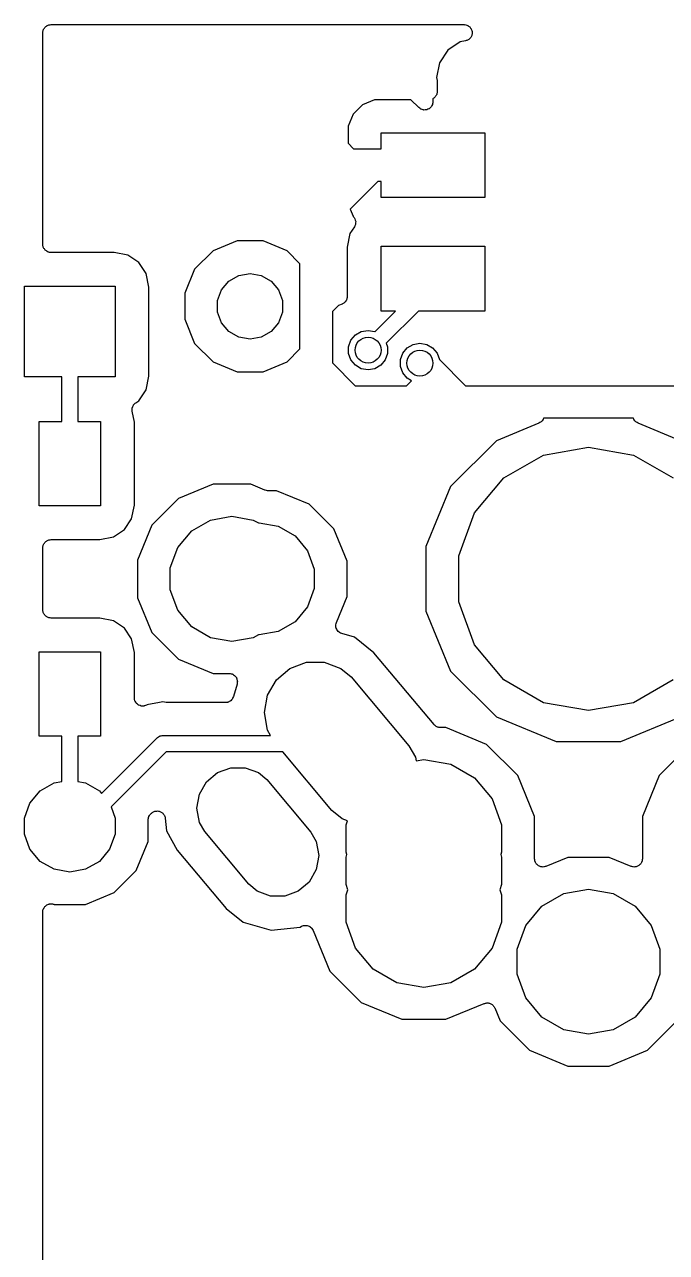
# Model space of a CAD drawing. Extents: x 61 to 194, y -153 to -61.
# Drawn here: x 61.3 to 71.2, y -87.51 to -68.58 of the extents above; entities that cross this region are included whole.
import ezdxf

# ---------------------------------------------------------------- set-up
doc = ezdxf.new("R2010")
doc.units = 0
doc.header["$MEASUREMENT"] = 0
doc.layers.add('BLACK', color=7, linetype='CONTINUOUS')

msp = doc.modelspace()

# ---------------------------------------------------------------- linework, layer by layer
at = {"layer": 'BLACK', "linetype": 'CONTINUOUS'}
for p, q in [((61.5849, -68.6879), (61.5887, -68.6775)), ((61.5849, -68.6991), (61.5849, -68.6879)), ((61.5887, -68.6775), (61.5907, -68.6666)), ((61.5907, -68.6666), (61.5962, -68.6569)), ((61.5962, -68.6569), (61.6, -68.6465)), ((61.6, -68.6465), (61.6072, -68.638)), ((61.6072, -68.638), (61.6127, -68.6284)), ((61.6127, -68.6284), (61.6212, -68.6212)), ((61.6212, -68.6212), (61.6284, -68.6127)), ((61.6284, -68.6127), (61.638, -68.6072)), ((61.638, -68.6072), (61.6465, -68.6)), ((61.6465, -68.6), (61.6569, -68.5962)), ((61.6569, -68.5962), (61.6666, -68.5907)), ((61.6666, -68.5907), (61.6775, -68.5887)), ((61.6775, -68.5887), (61.6879, -68.5849)), ((61.6879, -68.5849), (61.6991, -68.5849)), ((61.6991, -68.5849), (61.71, -68.583)), ((61.71, -68.583), (68.0795, -68.583)), ((68.0795, -68.583), (68.0891, -68.5847)), ((68.0891, -68.5847), (68.0988, -68.5845)), ((68.0988, -68.5845), (68.1107, -68.5885)), ((68.1107, -68.5885), (68.123, -68.5907)), ((68.123, -68.5907), (68.1314, -68.5955)), ((68.1314, -68.5955), (68.1406, -68.5987)), ((68.1406, -68.5987), (68.1504, -68.6065)), ((68.1504, -68.6065), (68.1612, -68.6127)), ((68.1612, -68.6127), (68.1674, -68.6202)), ((68.1674, -68.6202), (68.175, -68.6263)), ((68.175, -68.6263), (68.1815, -68.6369)), ((68.1815, -68.6369), (68.1895, -68.6465)), ((68.1895, -68.6465), (68.1928, -68.6556)), ((68.1928, -68.6556), (68.1979, -68.664)), ((68.1979, -68.664), (68.2003, -68.6762)), ((68.2003, -68.6762), (68.2046, -68.6879)), ((68.2046, -68.6879), (68.2046, -68.6977)), ((61.583, -68.71), (61.5849, -68.6991)), ((61.583, -71.9691), (61.583, -68.71)), ((68.0225, -68.8508), (67.8297, -68.9797)), ((68.1043, -68.8346), (68.0225, -68.8508)), ((68.1134, -68.831), (68.1043, -68.8346)), ((68.123, -68.8293), (68.1134, -68.831)), ((68.1338, -68.8231), (68.123, -68.8293)), ((68.1454, -68.8186), (68.1338, -68.8231)), ((68.1527, -68.8122), (68.1454, -68.8186)), ((68.1612, -68.8073), (68.1527, -68.8122)), ((68.1692, -68.7977), (68.1612, -68.8073)), ((68.1786, -68.7895), (68.1692, -68.7977)), ((68.1833, -68.781), (68.1786, -68.7895)), ((68.1895, -68.7735), (68.1833, -68.781)), ((68.1938, -68.7618), (68.1895, -68.7735)), ((68.1998, -68.7508), (68.1938, -68.7618)), ((68.2013, -68.7412), (68.1998, -68.7508)), ((68.2046, -68.7321), (68.2013, -68.7412)), ((68.2046, -68.6977), (68.2065, -68.7072)), ((68.2065, -68.7072), (68.2046, -68.7196)), ((68.2046, -68.7196), (68.2046, -68.7321)), ((67.8297, -68.9797), (67.7008, -69.1725)), ((67.7008, -69.1725), (67.6556, -69.4)), ((67.6556, -69.4), (67.6646, -69.4451)), ((67.6646, -69.4451), (67.6648, -69.4576)), ((67.6648, -69.4576), (67.667, -69.4699)), ((67.667, -69.615), (67.6651, -69.6259)), ((67.6651, -69.6259), (67.6651, -69.6371)), ((67.667, -69.4699), (67.667, -69.615)), ((66.5122, -69.8193), (66.3693, -69.9622)), ((66.699, -69.742), (66.5122, -69.8193)), ((67.2616, -69.742), (66.699, -69.742)), ((67.3832, -69.8636), (67.2616, -69.742)), ((67.5923, -69.8172), (67.584, -69.8315)), ((67.5933, -69.8117), (67.5923, -69.8172)), ((67.5957, -69.8066), (67.5933, -69.8117)), ((67.5971, -69.7901), (67.5957, -69.8066)), ((67.6, -69.7737), (67.5971, -69.7901)), ((67.6035, -69.725), (67.6, -69.7263)), ((67.6, -69.7263), (67.6, -69.7737)), ((67.612, -69.7178), (67.6035, -69.725)), ((67.6216, -69.7123), (67.612, -69.7178)), ((67.6288, -69.7038), (67.6216, -69.7123)), ((67.6373, -69.6966), (67.6288, -69.7038)), ((67.6428, -69.687), (67.6373, -69.6966)), ((67.65, -69.6785), (67.6428, -69.687)), ((67.6538, -69.6681), (67.65, -69.6785)), ((67.6593, -69.6584), (67.6538, -69.6681)), ((67.6613, -69.6475), (67.6593, -69.6584)), ((67.6651, -69.6371), (67.6613, -69.6475)), ((66.3693, -69.9622), (66.292, -70.149)), ((67.3968, -69.8731), (67.3832, -69.8636)), ((67.4095, -69.8837), (67.3968, -69.8731)), ((67.4147, -69.8856), (67.4095, -69.8837)), ((67.4193, -69.8888), (67.4147, -69.8856)), ((67.4354, -69.8931), (67.4193, -69.8888)), ((67.4509, -69.8988), (67.4354, -69.8931)), ((67.4565, -69.8988), (67.4509, -69.8988)), ((67.4619, -69.9003), (67.4565, -69.8988)), ((67.4785, -69.8988), (67.4619, -69.9003)), ((67.4951, -69.8988), (67.4785, -69.8988)), ((67.5003, -69.8969), (67.4951, -69.8988)), ((67.5059, -69.8964), (67.5003, -69.8969)), ((67.5209, -69.8894), (67.5059, -69.8964)), ((67.5365, -69.8837), (67.5209, -69.8894)), ((67.5408, -69.8801), (67.5365, -69.8837)), ((67.5458, -69.8778), (67.5408, -69.8801)), ((67.5576, -69.866), (67.5458, -69.8778)), ((67.5703, -69.8554), (67.5576, -69.866)), ((67.5731, -69.8505), (67.5703, -69.8554)), ((67.577, -69.8466), (67.5731, -69.8505)), ((67.584, -69.8315), (67.577, -69.8466)), ((66.292, -70.149), (66.292, -70.4116)), ((66.8, -70.496), (66.8, -70.25)), ((66.8, -70.25), (68.4, -70.25)), ((68.4, -70.25), (68.4, -71.25)), ((66.292, -70.4116), (66.3764, -70.496)), ((66.3764, -70.496), (66.8, -70.496)), ((66.7496, -71.004), (66.3244, -71.4292)), ((66.8, -71.004), (66.7496, -71.004)), ((66.8, -71.25), (66.8, -71.004)), ((68.4, -71.25), (66.8, -71.25)), ((66.3244, -71.4292), (66.3693, -71.5378)), ((66.3885, -71.7015), (66.3215, -71.8018)), ((66.3693, -71.5378), (66.3727, -71.5411)), ((66.3727, -71.5411), (66.3846, -71.5581)), ((66.3846, -71.5581), (66.3968, -71.5748)), ((66.3968, -71.6826), (66.3885, -71.7015)), ((66.3968, -71.5748), (66.3972, -71.5761)), ((66.4056, -71.6638), (66.3968, -71.6826)), ((66.3972, -71.5761), (66.398, -71.5773)), ((66.398, -71.5773), (66.4034, -71.5972)), ((66.4034, -71.5972), (66.4091, -71.6171)), ((66.4057, -71.6624), (66.4056, -71.6638)), ((66.4063, -71.6611), (66.4057, -71.6624)), ((66.4076, -71.6405), (66.4063, -71.6611)), ((66.4094, -71.6199), (66.4076, -71.6405)), ((66.4091, -71.6171), (66.4091, -71.6185)), ((66.4091, -71.6185), (66.4094, -71.6199)), ((66.3215, -71.8018), (66.2796, -72.0125)), ((61.5849, -71.98), (61.583, -71.9691)), ((61.5849, -71.9911), (61.5849, -71.98)), ((61.5887, -72.0016), (61.5849, -71.9911)), ((61.5907, -72.0125), (61.5887, -72.0016)), ((61.5962, -72.0221), (61.5907, -72.0125)), ((61.6, -72.0326), (61.5962, -72.0221)), ((61.6072, -72.0411), (61.6, -72.0326)), ((61.6127, -72.0507), (61.6072, -72.0411)), ((61.6212, -72.0578), (61.6127, -72.0507)), ((61.6284, -72.0663), (61.6212, -72.0578)), ((61.638, -72.0719), (61.6284, -72.0663)), ((61.6465, -72.079), (61.638, -72.0719)), ((61.6569, -72.0828), (61.6465, -72.079)), ((61.6666, -72.0884), (61.6569, -72.0828)), ((61.6775, -72.0903), (61.6666, -72.0884)), ((61.6879, -72.0941), (61.6775, -72.0903)), ((61.6991, -72.0941), (61.6879, -72.0941)), ((61.71, -72.0961), (61.6991, -72.0941)), ((64.209, -72.0705), (63.9255, -72.354)), ((64.5795, -71.917), (64.209, -72.0705)), ((64.9805, -71.917), (64.5795, -71.917)), ((65.351, -72.0705), (64.9805, -71.917)), ((65.55, -72.2695), (65.351, -72.0705)), ((66.2796, -72.0125), (66.2796, -72.7733)), ((66.8, -73), (66.8, -72)), ((66.8, -72), (68.4, -72)), ((68.4, -72), (68.4, -73)), ((62.686, -72.0961), (61.71, -72.0961)), ((62.8967, -72.138), (62.686, -72.0961)), ((63.0647, -72.2503), (62.8967, -72.138)), ((63.177, -72.4183), (63.0647, -72.2503)), ((65.55, -73.5805), (65.55, -72.2695)), ((63.2189, -72.629), (63.177, -72.4183)), ((63.9255, -72.354), (63.772, -72.7245)), ((64.4536, -72.5361), (64.6064, -72.4479)), ((64.6064, -72.4479), (64.78, -72.4173)), ((64.78, -72.4173), (64.9536, -72.4479)), ((64.9536, -72.4479), (65.1064, -72.5361)), ((61.3015, -74.0135), (61.3015, -72.6165)), ((61.3015, -72.6165), (62.6985, -72.6165)), ((62.6985, -72.6165), (62.6985, -74.0135)), ((63.2189, -74.001), (63.2189, -72.629)), ((64.3403, -72.6711), (64.4536, -72.5361)), ((65.1064, -72.5361), (65.2197, -72.6711)), ((63.772, -72.7245), (63.772, -73.1255)), ((64.28, -72.8368), (64.3403, -72.6711)), ((64.28, -73.0132), (64.28, -72.8368)), ((65.2197, -72.6711), (65.28, -72.8368)), ((65.28, -72.8368), (65.28, -73.0132)), ((66.2568, -72.8429), (66.2498, -72.8549)), ((66.2652, -72.8319), (66.2568, -72.8429)), ((66.2677, -72.824), (66.2652, -72.8319)), ((66.2719, -72.8167), (66.2677, -72.824)), ((66.2743, -72.8031), (66.2719, -72.8167)), ((66.2785, -72.7899), (66.2743, -72.8031)), ((66.2796, -72.7733), (66.2781, -72.7815)), ((66.2781, -72.7815), (66.2785, -72.7899)), ((64.3403, -73.1789), (64.28, -73.0132)), ((65.28, -73.0132), (65.2197, -73.1789)), ((66.1423, -72.915), (66.05, -73.0073)), ((66.05, -73.0073), (66.05, -73.7964)), ((66.2012, -72.8906), (66.1423, -72.915)), ((66.2082, -72.8861), (66.2012, -72.8906)), ((66.2161, -72.8833), (66.2082, -72.8861)), ((66.2267, -72.8744), (66.2161, -72.8833)), ((66.2384, -72.8669), (66.2267, -72.8744)), ((66.2434, -72.8603), (66.2384, -72.8669)), ((66.2498, -72.8549), (66.2434, -72.8603)), ((66.7075, -73.3157), (67.0232, -73)), ((67.0232, -73), (66.8, -73)), ((67.3768, -73), (66.8812, -73.4955)), ((68.4, -73), (67.3768, -73)), ((63.772, -73.1255), (63.9255, -73.496)), ((64.4536, -73.3139), (64.3403, -73.1789)), ((65.2197, -73.1789), (65.1064, -73.3139)), ((64.6064, -73.4021), (64.4536, -73.3139)), ((64.78, -73.4327), (64.6064, -73.4021)), ((64.9536, -73.4021), (64.78, -73.4327)), ((65.1064, -73.3139), (64.9536, -73.4021)), ((66.3362, -73.4477), (66.4042, -73.3666)), ((66.4042, -73.3666), (66.4958, -73.3137)), ((66.4958, -73.3137), (66.6, -73.2954)), ((66.6, -73.2954), (66.7042, -73.3137)), ((66.7042, -73.3137), (66.7075, -73.3157)), ((63.9255, -73.496), (64.209, -73.7795)), ((65.351, -73.7795), (65.55, -73.5805)), ((66.3, -73.5471), (66.3362, -73.4477)), ((66.3, -73.6529), (66.3, -73.5471)), ((66.8812, -73.4955), (66.9, -73.5471)), ((66.9, -73.5471), (66.9, -73.6529)), ((67.1362, -73.6477), (67.2042, -73.5666)), ((67.2042, -73.5666), (67.2958, -73.5137)), ((67.2958, -73.5137), (67.4, -73.4954)), ((67.4, -73.4954), (67.5042, -73.5137)), ((67.5042, -73.5137), (67.5958, -73.5666)), ((67.5958, -73.5666), (67.6638, -73.6477)), ((64.209, -73.7795), (64.5795, -73.933)), ((64.9805, -73.933), (65.351, -73.7795)), ((66.05, -73.7964), (66.4036, -74.15)), ((66.3362, -73.7523), (66.3, -73.6529)), ((66.4042, -73.8334), (66.3362, -73.7523)), ((66.8638, -73.7523), (66.7958, -73.8334)), ((66.9, -73.6529), (66.8638, -73.7523)), ((67.1, -73.7471), (67.1362, -73.6477)), ((67.1, -73.8529), (67.1, -73.7471)), ((67.6638, -73.6477), (67.6996, -73.7461)), ((67.6996, -73.7461), (68.1036, -74.15)), ((64.5795, -73.933), (64.9805, -73.933)), ((66.4958, -73.8863), (66.4042, -73.8334)), ((66.6, -73.9046), (66.4958, -73.8863)), ((66.7042, -73.8863), (66.6, -73.9046)), ((66.7958, -73.8334), (66.7042, -73.8863)), ((67.1362, -73.9523), (67.1, -73.8529)), ((67.2042, -74.0334), (67.1362, -73.9523)), ((61.875, -74.0135), (61.3015, -74.0135)), ((61.875, -74.7), (61.875, -74.0135)), ((62.6985, -74.0135), (62.125, -74.0135)), ((62.125, -74.0135), (62.125, -74.7)), ((63.177, -74.2117), (63.2189, -74.001)), ((66.4036, -74.15), (67.1927, -74.15)), ((67.1927, -74.15), (67.2708, -74.0718)), ((67.2708, -74.0718), (67.2042, -74.0334)), ((68.1036, -74.15), (72.2841, -74.15)), ((63.0647, -74.3797), (63.177, -74.2117)), ((62.9595, -74.5264), (62.961, -74.5126)), ((62.9615, -74.5345), (62.9595, -74.5264)), ((62.9607, -74.4988), (62.9634, -74.4909)), ((62.961, -74.5126), (62.9607, -74.4988)), ((62.9617, -74.5429), (62.9615, -74.5345)), ((62.9954, -74.7125), (62.9617, -74.5429)), ((62.9634, -74.4909), (62.9643, -74.4826)), ((62.9643, -74.4826), (62.9705, -74.4701)), ((62.9705, -74.4701), (62.9749, -74.457)), ((62.9749, -74.457), (62.9801, -74.4505)), ((62.9801, -74.4505), (62.9838, -74.443)), ((62.9838, -74.443), (62.9938, -74.4334)), ((62.9938, -74.4334), (63.0025, -74.4226)), ((63.0025, -74.4226), (63.0097, -74.4183)), ((63.0097, -74.4183), (63.0157, -74.4125)), ((63.0157, -74.4125), (63.0647, -74.3797)), ((61.525, -76), (61.525, -74.7)), ((61.525, -74.7), (61.875, -74.7)), ((62.125, -74.7), (62.475, -74.7)), ((62.475, -74.7), (62.475, -76)), ((62.9954, -75.9875), (62.9954, -74.7125)), ((69.2348, -74.7273), (68.5793, -74.9988)), ((69.2511, -74.717), (69.2348, -74.7273)), ((69.2678, -74.7073), (69.2511, -74.717)), ((69.2696, -74.7051), (69.2678, -74.7073)), ((69.272, -74.7036), (69.2696, -74.7051)), ((69.2837, -74.6883), (69.272, -74.7036)), ((69.2961, -74.6735), (69.2837, -74.6883)), ((69.2971, -74.6709), (69.2961, -74.6735)), ((69.2988, -74.6686), (69.2971, -74.6709)), ((69.3046, -74.6502), (69.2988, -74.6686)), ((69.3047, -74.65), (69.3046, -74.6502)), ((70.6953, -74.65), (69.3047, -74.65)), ((70.6954, -74.6502), (70.6953, -74.65)), ((70.7012, -74.6686), (70.6954, -74.6502)), ((70.7029, -74.6709), (70.7012, -74.6686)), ((70.7039, -74.6735), (70.7029, -74.6709)), ((70.7163, -74.6883), (70.7039, -74.6735)), ((70.728, -74.7036), (70.7163, -74.6883)), ((70.7304, -74.7051), (70.728, -74.7036)), ((70.7322, -74.7073), (70.7304, -74.7051)), ((70.7489, -74.717), (70.7322, -74.7073)), ((70.7652, -74.7273), (70.7489, -74.717)), ((71.4207, -74.9988), (70.7652, -74.7273)), ((68.5793, -74.9988), (67.8738, -75.7043)), ((69.3054, -75.2166), (70, -75.0941)), ((70, -75.0941), (70.6946, -75.2166)), ((68.6946, -75.5693), (69.3054, -75.2166)), ((70.6946, -75.2166), (71.3054, -75.5693)), ((64.21, -75.667), (63.6741, -75.889)), ((64.79, -75.667), (64.21, -75.667)), ((65.0081, -75.7573), (64.79, -75.667)), ((68.2412, -76.1096), (68.6946, -75.5693)), ((65.0108, -75.7579), (65.0081, -75.7573)), ((65.0133, -75.7593), (65.0108, -75.7579)), ((65.0323, -75.7627), (65.0133, -75.7593)), ((65.0512, -75.7669), (65.0323, -75.7627)), ((65.0539, -75.7665), (65.0512, -75.7669)), ((65.0567, -75.767), (65.0539, -75.7665)), ((65.1901, -75.767), (65.0567, -75.767)), ((65.6892, -75.9737), (65.1901, -75.767)), ((67.8738, -75.7043), (67.492, -76.6261)), ((62.475, -76), (61.525, -76)), ((62.9535, -76.1982), (62.9954, -75.9875)), ((63.6741, -75.889), (63.264, -76.2991)), ((66.0713, -76.3558), (65.6892, -75.9737)), ((62.8412, -76.3662), (62.9535, -76.1982)), ((63.8799, -76.386), (64.1701, -76.2185)), ((64.1701, -76.2185), (64.5, -76.1603)), ((64.5, -76.1603), (64.8299, -76.2185)), ((64.8299, -76.2185), (64.9085, -76.2639)), ((68, -76.7723), (68.2412, -76.1096)), ((62.6732, -76.4785), (62.8412, -76.3662)), ((63.264, -76.2991), (63.042, -76.835)), ((63.6646, -76.6427), (63.8799, -76.386)), ((64.9085, -76.2639), (64.92, -76.2619)), ((64.92, -76.2619), (65.2152, -76.3139)), ((65.2152, -76.3139), (65.4748, -76.4638)), ((66.278, -76.8549), (66.0713, -76.3558)), ((61.5849, -76.6254), (61.5887, -76.6149)), ((61.5849, -76.6365), (61.5849, -76.6254)), ((61.5887, -76.6149), (61.5907, -76.604)), ((61.5907, -76.604), (61.5962, -76.5944)), ((61.5962, -76.5944), (61.6, -76.5839)), ((61.6, -76.5839), (61.6072, -76.5754)), ((61.6072, -76.5754), (61.6127, -76.5658)), ((61.6127, -76.5658), (61.6212, -76.5587)), ((61.6212, -76.5587), (61.6284, -76.5502)), ((61.6284, -76.5502), (61.638, -76.5446)), ((61.638, -76.5446), (61.6465, -76.5375)), ((61.6465, -76.5375), (61.6569, -76.5337)), ((61.6569, -76.5337), (61.6666, -76.5281)), ((61.6666, -76.5281), (61.6775, -76.5262)), ((61.6775, -76.5262), (61.6879, -76.5224)), ((61.6879, -76.5224), (61.6991, -76.5224)), ((61.6991, -76.5224), (61.71, -76.5204)), ((61.71, -76.5204), (62.4625, -76.5204)), ((62.4625, -76.5204), (62.6732, -76.4785)), ((65.4748, -76.4638), (65.6675, -76.6934)), ((67.492, -76.6261), (67.492, -77.6239)), ((61.583, -76.6474), (61.5849, -76.6365)), ((61.583, -77.6026), (61.583, -76.6474)), ((63.55, -76.9575), (63.6646, -76.6427)), ((65.6675, -76.6934), (65.77, -76.9751)), ((68, -77.4777), (68, -76.7723)), ((63.042, -76.835), (63.042, -77.415)), ((63.55, -77.2925), (63.55, -76.9575)), ((65.77, -76.9751), (65.77, -77.2749)), ((66.278, -77.3951), (66.278, -76.8549)), ((63.6646, -77.6073), (63.55, -77.2925)), ((65.77, -77.2749), (65.6675, -77.5566)), ((63.042, -77.415), (63.264, -77.9509)), ((65.6675, -77.5566), (65.4748, -77.7862)), ((66.1114, -77.7973), (66.278, -77.3951)), ((68.2412, -78.1404), (68, -77.4777)), ((61.5849, -77.6135), (61.583, -77.6026)), ((61.5849, -77.6246), (61.5849, -77.6135)), ((61.5887, -77.6351), (61.5849, -77.6246)), ((61.5907, -77.646), (61.5887, -77.6351)), ((61.5962, -77.6556), (61.5907, -77.646)), ((61.6, -77.6661), (61.5962, -77.6556)), ((61.6072, -77.6746), (61.6, -77.6661)), ((61.6127, -77.6842), (61.6072, -77.6746)), ((61.6212, -77.6913), (61.6127, -77.6842)), ((61.6284, -77.6998), (61.6212, -77.6913)), ((61.638, -77.7054), (61.6284, -77.6998)), ((61.6465, -77.7125), (61.638, -77.7054)), ((61.6569, -77.7163), (61.6465, -77.7125)), ((61.6666, -77.7219), (61.6569, -77.7163)), ((61.6775, -77.7238), (61.6666, -77.7219)), ((61.6879, -77.7276), (61.6775, -77.7238)), ((61.6991, -77.7276), (61.6879, -77.7276)), ((61.71, -77.7296), (61.6991, -77.7276)), ((62.4625, -77.7296), (61.71, -77.7296)), ((62.6732, -77.7715), (62.4625, -77.7296)), ((63.8799, -77.864), (63.6646, -77.6073)), ((67.492, -77.6239), (67.8738, -78.5457)), ((62.8412, -77.8838), (62.6732, -77.7715)), ((62.9535, -78.0518), (62.8412, -77.8838)), ((63.264, -77.9509), (63.6741, -78.361)), ((64.1701, -78.0315), (63.8799, -77.864)), ((65.2152, -77.9361), (64.92, -77.9881)), ((65.4748, -77.7862), (65.2152, -77.9361)), ((66.1019, -77.8404), (66.1028, -77.8363)), ((66.1042, -77.8582), (66.1019, -77.8404)), ((66.1025, -77.8321), (66.1075, -77.8149)), ((66.1028, -77.8363), (66.1025, -77.8321)), ((66.1054, -77.8761), (66.1042, -77.8582)), ((66.1071, -77.88), (66.1054, -77.8761)), ((66.1076, -77.8841), (66.1071, -77.88)), ((66.1075, -77.8149), (66.1114, -77.7973)), ((66.1159, -77.9), (66.1076, -77.8841)), ((66.1231, -77.9165), (66.1159, -77.9)), ((66.126, -77.9195), (66.1231, -77.9165)), ((66.128, -77.9232), (66.126, -77.9195)), ((66.1412, -77.9354), (66.128, -77.9232)), ((66.1536, -77.9484), (66.1412, -77.9354)), ((66.1574, -77.9502), (66.1536, -77.9484)), ((66.1605, -77.953), (66.1574, -77.9502)), ((66.1771, -77.9599), (66.1605, -77.953)), ((66.1932, -77.9679), (66.1771, -77.9599)), ((62.9954, -78.2625), (62.9535, -78.0518)), ((64.5, -78.0897), (64.1701, -78.0315)), ((64.8299, -78.0315), (64.5, -78.0897)), ((64.9085, -77.9861), (64.8299, -78.0315)), ((64.92, -77.9881), (64.9085, -77.9861)), ((66.3923, -78.0259), (66.1932, -77.9679)), ((66.6899, -78.2647), (66.3923, -78.0259)), ((68.6946, -78.6807), (68.2412, -78.1404)), ((61.525, -79.55), (61.525, -78.25)), ((61.525, -78.25), (62.475, -78.25)), ((62.475, -78.25), (62.475, -79.55)), ((62.9954, -78.9598), (62.9954, -78.2625)), ((67.6187, -79.3716), (66.6899, -78.2647)), ((63.6741, -78.361), (64.21, -78.583)), ((65.1854, -78.6804), (65.3948, -78.5047)), ((65.3948, -78.5047), (65.6516, -78.4112)), ((65.6516, -78.4112), (65.9249, -78.4112)), ((65.9249, -78.4112), (66.1817, -78.5047)), ((66.1817, -78.5047), (66.3384, -78.6361)), ((64.21, -78.583), (64.4584, -78.583)), ((64.4584, -78.583), (64.4653, -78.5842)), ((64.4653, -78.5842), (64.4722, -78.5838)), ((64.4722, -78.5838), (64.4868, -78.588)), ((64.4868, -78.588), (64.5018, -78.5907)), ((64.5018, -78.5907), (64.5079, -78.5941)), ((64.5079, -78.5941), (64.5146, -78.5961)), ((64.5146, -78.5961), (64.5268, -78.6051)), ((64.5268, -78.6051), (64.54, -78.6127)), ((64.54, -78.6127), (64.5445, -78.6181)), ((64.5445, -78.6181), (64.5501, -78.6222)), ((64.5501, -78.6222), (64.5586, -78.6348)), ((64.5586, -78.6348), (64.5684, -78.6465)), ((64.5684, -78.6465), (64.5708, -78.6531)), ((64.5708, -78.6531), (64.5746, -78.6589)), ((64.5746, -78.6589), (64.5783, -78.6736)), ((64.5783, -78.6736), (64.5835, -78.6879)), ((64.5835, -78.6879), (64.5835, -78.6949)), ((64.5835, -78.6949), (64.5851, -78.7017)), ((64.5851, -78.7017), (64.5835, -78.7168)), ((64.5835, -78.7168), (64.5835, -78.7321)), ((65.0488, -78.9171), (65.1854, -78.6804)), ((66.3384, -78.6361), (67.229, -79.6976)), ((67.8738, -78.5457), (68.5793, -79.2512)), ((69.3054, -79.0334), (68.6946, -78.6807)), ((71.3054, -78.6807), (70.6946, -79.0334)), ((64.5803, -78.7455), (64.5235, -78.9405)), ((64.5811, -78.7386), (64.5803, -78.7455)), ((64.5835, -78.7321), (64.5811, -78.7386)), ((62.9962, -78.9639), (62.9954, -78.9598)), ((62.9957, -78.9681), (62.9962, -78.9639)), ((63, -78.9856), (62.9957, -78.9681)), ((63.0031, -79.0032), (63, -78.9856)), ((63.0052, -79.0069), (63.0031, -79.0032)), ((63.0062, -79.0109), (63.0052, -79.0069)), ((63.0162, -79.0259), (63.0062, -79.0109)), ((63.0252, -79.0414), (63.0162, -79.0259)), ((63.0284, -79.0441), (63.0252, -79.0414)), ((63.0307, -79.0476), (63.0284, -79.0441)), ((63.0452, -79.0582), (63.0307, -79.0476)), ((63.0589, -79.0698), (63.0452, -79.0582)), ((63.0629, -79.0712), (63.0589, -79.0698)), ((63.0663, -79.0737), (63.0629, -79.0712)), ((63.0835, -79.0787), (63.0663, -79.0737)), ((63.1004, -79.0849), (63.0835, -79.0787)), ((63.1046, -79.0849), (63.1004, -79.0849)), ((63.1086, -79.086), (63.1046, -79.0849)), ((63.1265, -79.0849), (63.1086, -79.086)), ((63.1445, -79.0849), (63.1265, -79.0849)), ((63.1484, -79.0834), (63.1445, -79.0849)), ((63.1526, -79.0832), (63.1484, -79.0834)), ((63.1691, -79.0759), (63.1526, -79.0832)), ((63.1859, -79.0698), (63.1691, -79.0759)), ((63.1869, -79.0689), (63.1859, -79.0698)), ((63.3849, -79.0296), (63.1869, -79.0689)), ((63.435, -79.0196), (63.3849, -79.0296)), ((63.3849, -79.0296), (63.3849, -79.0296)), ((63.4851, -79.0296), (63.435, -79.0196)), ((63.4976, -79.0298), (63.4851, -79.0296)), ((63.5098, -79.032), (63.4976, -79.0298)), ((64.4016, -79.032), (63.5098, -79.032)), ((64.4166, -79.0294), (64.4016, -79.032)), ((64.4317, -79.0284), (64.4166, -79.0294)), ((64.4381, -79.0256), (64.4317, -79.0284)), ((64.445, -79.0243), (64.4381, -79.0256)), ((64.4582, -79.0167), (64.445, -79.0243)), ((64.4721, -79.0106), (64.4582, -79.0167)), ((64.4771, -79.0058), (64.4721, -79.0106)), ((64.4832, -79.0023), (64.4771, -79.0058)), ((64.493, -78.9906), (64.4832, -79.0023)), ((64.504, -78.9801), (64.493, -78.9906)), ((64.5071, -78.9738), (64.504, -78.9801)), ((64.5115, -78.9685), (64.5071, -78.9738)), ((64.5167, -78.9542), (64.5115, -78.9685)), ((64.5235, -78.9405), (64.5167, -78.9542)), ((65.0013, -79.1862), (65.0488, -78.9171)), ((70, -79.1559), (69.3054, -79.0334)), ((70.6946, -79.0334), (70, -79.1559)), ((65.0488, -79.4554), (65.0013, -79.1862)), ((68.5793, -79.2512), (69.5011, -79.633)), ((70.4989, -79.633), (71.4207, -79.2512)), ((65.0976, -79.54), (65.0488, -79.4554)), ((67.6272, -79.3788), (67.6187, -79.3716)), ((67.6343, -79.3873), (67.6272, -79.3788)), ((67.644, -79.3928), (67.6343, -79.3873)), ((67.6525, -79.4), (67.644, -79.3928)), ((67.6629, -79.4038), (67.6525, -79.4)), ((67.6725, -79.4093), (67.6629, -79.4038)), ((67.6835, -79.4113), (67.6725, -79.4093)), ((67.6939, -79.4151), (67.6835, -79.4113)), ((67.705, -79.4151), (67.6939, -79.4151)), ((67.716, -79.417), (67.705, -79.4151)), ((67.7997, -79.417), (67.716, -79.417)), ((68.4275, -79.677), (67.7997, -79.417)), ((61.875, -79.55), (61.525, -79.55)), ((61.875, -80.2478), (61.875, -79.55)), ((62.475, -79.55), (62.125, -79.55)), ((62.125, -79.55), (62.125, -80.2478)), ((62.4904, -80.4328), (63.3428, -79.5805)), ((63.3428, -79.5805), (63.3534, -79.5678)), ((63.3534, -79.5678), (63.3678, -79.5595)), ((63.3678, -79.5595), (63.3814, -79.55)), ((63.3814, -79.55), (63.3867, -79.5485)), ((63.3867, -79.5485), (63.3916, -79.5457)), ((63.3916, -79.5457), (63.4079, -79.5428)), ((63.4079, -79.5428), (63.4239, -79.5386)), ((63.4239, -79.5386), (63.4404, -79.54)), ((63.4404, -79.54), (65.0976, -79.54)), ((69.5011, -79.633), (70.4989, -79.633)), ((63.4868, -79.79), (62.6362, -80.6406)), ((65.2832, -79.79), (63.4868, -79.79)), ((66.0416, -80.6939), (65.2832, -79.79)), ((67.229, -79.6976), (67.3312, -79.8746)), ((68.908, -80.1575), (68.4275, -79.677)), ((71.5725, -79.677), (71.092, -80.1575)), ((64.2774, -80.1115), (64.4845, -80.0361)), ((64.4845, -80.0361), (64.7049, -80.0361)), ((64.7049, -80.0361), (64.912, -80.1115)), ((67.3312, -79.8746), (67.3406, -79.9275)), ((67.3406, -79.9275), (67.46, -79.9065)), ((67.46, -79.9065), (67.8768, -79.98)), ((67.8768, -79.98), (68.2432, -80.1916)), ((64.1085, -80.2532), (64.2774, -80.1115)), ((64.912, -80.1115), (65.0383, -80.2175)), ((65.0383, -80.2175), (65.7192, -81.029)), ((68.2432, -80.1916), (68.5153, -80.5157)), ((69.168, -80.7853), (68.908, -80.1575)), ((71.092, -80.1575), (70.832, -80.7853)), ((61.3857, -80.5804), (61.5441, -80.3917)), ((61.5441, -80.3917), (61.7574, -80.2685)), ((61.7574, -80.2685), (61.875, -80.2478)), ((62.125, -80.2478), (62.2426, -80.2685)), ((62.2426, -80.2685), (62.4559, -80.3917)), ((62.4559, -80.3917), (62.4904, -80.4328)), ((63.9983, -80.4441), (64.1085, -80.2532)), ((61.3015, -80.8118), (61.3857, -80.5804)), ((63.96, -80.6611), (63.9983, -80.4441)), ((68.5153, -80.5157), (68.66, -80.9134)), ((62.6362, -80.6406), (62.6985, -80.8118)), ((63.2113, -80.8142), (63.2142, -80.7979)), ((63.2142, -80.7979), (63.217, -80.793)), ((63.217, -80.793), (63.2184, -80.7876)), ((63.2184, -80.7876), (63.2279, -80.774)), ((63.2279, -80.774), (63.2362, -80.7597)), ((63.2362, -80.7597), (63.2405, -80.7561)), ((63.2405, -80.7561), (63.2437, -80.7515)), ((63.2437, -80.7515), (63.2558, -80.7394)), ((63.2558, -80.7394), (63.2637, -80.7339)), ((63.2637, -80.7339), (63.2705, -80.7268)), ((63.2705, -80.7268), (63.2817, -80.7213)), ((63.2817, -80.7213), (63.2919, -80.7141)), ((63.2919, -80.7141), (63.3013, -80.7116)), ((63.3013, -80.7116), (63.31, -80.7073)), ((63.31, -80.7073), (63.3224, -80.706)), ((63.3224, -80.706), (63.3345, -80.7027)), ((63.3345, -80.7027), (63.3442, -80.7036)), ((63.3442, -80.7036), (63.3539, -80.7025)), ((63.3539, -80.7025), (63.366, -80.7055)), ((63.366, -80.7055), (63.3784, -80.7066)), ((63.3784, -80.7066), (63.3873, -80.7107)), ((63.3873, -80.7107), (63.3967, -80.713)), ((63.3967, -80.713), (63.4071, -80.7199)), ((63.4071, -80.7199), (63.4184, -80.7252)), ((63.4184, -80.7252), (63.4253, -80.7321)), ((63.4253, -80.7321), (63.4334, -80.7375)), ((63.4334, -80.7375), (63.4408, -80.7476)), ((63.4408, -80.7476), (63.4496, -80.7564)), ((63.4496, -80.7564), (63.4537, -80.7652)), ((63.4537, -80.7652), (63.4595, -80.7731)), ((63.4595, -80.7731), (63.463, -80.7851)), ((63.463, -80.7851), (63.4682, -80.7964)), ((63.4682, -80.7964), (63.4691, -80.8061)), ((63.9983, -80.8782), (63.96, -80.6611)), ((66.1983, -80.8253), (66.0416, -80.6939)), ((69.168, -81.4391), (69.168, -80.7853)), ((70.832, -80.7853), (70.832, -81.4391)), ((61.3015, -81.0582), (61.3015, -80.8118)), ((62.6985, -80.8118), (62.6985, -81.0582)), ((63.2065, -80.8413), (63.2075, -80.8358)), ((63.2065, -81.175), (63.2065, -80.8413)), ((63.207, -80.8302), (63.2113, -80.8142)), ((63.2075, -80.8358), (63.207, -80.8302)), ((63.4691, -80.8061), (63.4718, -80.8154)), ((63.4718, -80.8154), (63.4929, -81.0085)), ((64.0808, -81.021), (63.9983, -80.8782)), ((66.2811, -80.8554), (66.1983, -80.8253)), ((66.26, -80.9134), (66.2811, -80.8554)), ((66.26, -81.3366), (66.26, -80.9134)), ((68.66, -80.9134), (68.66, -81.3366)), ((61.3857, -81.2896), (61.3015, -81.0582)), ((62.6985, -81.0582), (62.6142, -81.2896)), ((63.0228, -81.6184), (63.2065, -81.175)), ((63.4929, -81.0085), (63.655, -81.3039)), ((64.7617, -81.8325), (64.0808, -81.021)), ((65.7192, -81.029), (65.8017, -81.1718)), ((65.8017, -81.1718), (65.84, -81.3889)), ((61.5441, -81.4783), (61.3857, -81.2896)), ((62.6142, -81.2896), (62.4559, -81.4783)), ((63.655, -81.3039), (64.4091, -82.2026)), ((66.274, -81.375), (66.26, -81.3366)), ((68.66, -81.3366), (68.646, -81.375)), ((61.7574, -81.6015), (61.5441, -81.4783)), ((62.4559, -81.4783), (62.2426, -81.6015)), ((65.84, -81.3889), (65.8017, -81.6059)), ((66.26, -81.4134), (66.274, -81.375)), ((66.26, -81.8366), (66.26, -81.4134)), ((68.646, -81.375), (68.66, -81.4134)), ((68.66, -81.4134), (68.66, -81.8366)), ((69.1704, -81.4527), (69.168, -81.4391)), ((69.171, -81.4666), (69.1704, -81.4527)), ((69.1742, -81.4743), (69.171, -81.4666)), ((69.1757, -81.4825), (69.1742, -81.4743)), ((69.1826, -81.4945), (69.1757, -81.4825)), ((69.1879, -81.5073), (69.1826, -81.4945)), ((69.1935, -81.5135), (69.1879, -81.5073)), ((69.1977, -81.5207), (69.1935, -81.5135)), ((69.2083, -81.5296), (69.1977, -81.5207)), ((69.2177, -81.5398), (69.2083, -81.5296)), ((69.2251, -81.5437), (69.2177, -81.5398)), ((69.2315, -81.5491), (69.2251, -81.5437)), ((69.2445, -81.5538), (69.2315, -81.5491)), ((69.2568, -81.5602), (69.2445, -81.5538)), ((69.6801, -81.417), (69.3436, -81.5564)), ((70.3199, -81.417), (69.6801, -81.417)), ((70.6564, -81.5564), (70.3199, -81.417)), ((70.7555, -81.5538), (70.7432, -81.5602)), ((70.7685, -81.5491), (70.7555, -81.5538)), ((70.7749, -81.5437), (70.7685, -81.5491)), ((70.7823, -81.5398), (70.7749, -81.5437)), ((70.7917, -81.5296), (70.7823, -81.5398)), ((70.8023, -81.5207), (70.7917, -81.5296)), ((70.8065, -81.5135), (70.8023, -81.5207)), ((70.8121, -81.5073), (70.8065, -81.5135)), ((70.8174, -81.4945), (70.8121, -81.5073)), ((70.8243, -81.4825), (70.8174, -81.4945)), ((70.8258, -81.4743), (70.8243, -81.4825)), ((70.829, -81.4666), (70.8258, -81.4743)), ((70.8296, -81.4527), (70.829, -81.4666)), ((70.832, -81.4391), (70.8296, -81.4527)), ((62, -81.6443), (61.7574, -81.6015)), ((62.2426, -81.6015), (62, -81.6443)), ((62.6834, -81.9578), (63.0228, -81.6184)), ((65.8017, -81.6059), (65.6915, -81.7968)), ((69.2651, -81.5613), (69.2568, -81.5602)), ((69.2729, -81.5641), (69.2651, -81.5613)), ((69.2868, -81.5641), (69.2729, -81.5641)), ((69.3005, -81.5659), (69.2868, -81.5641)), ((69.3087, -81.5641), (69.3005, -81.5659)), ((69.3171, -81.5641), (69.3087, -81.5641)), ((69.3301, -81.5594), (69.3171, -81.5641)), ((69.3436, -81.5564), (69.3301, -81.5594)), ((70.6699, -81.5594), (70.6564, -81.5564)), ((70.6829, -81.5641), (70.6699, -81.5594)), ((70.6913, -81.5641), (70.6829, -81.5641)), ((70.6995, -81.5659), (70.6913, -81.5641)), ((70.7132, -81.5641), (70.6995, -81.5659)), ((70.7271, -81.5641), (70.7132, -81.5641)), ((70.7349, -81.5613), (70.7271, -81.5641)), ((70.7432, -81.5602), (70.7349, -81.5613)), ((64.888, -81.9385), (64.7617, -81.8325)), ((65.6915, -81.7968), (65.5226, -81.9385)), ((66.2885, -81.915), (66.26, -81.8366)), ((66.26, -81.9934), (66.2885, -81.915)), ((68.66, -81.8366), (68.6315, -81.915)), ((68.6315, -81.915), (68.66, -81.9934)), ((69.618, -81.9754), (70, -81.908)), ((70, -81.908), (70.382, -81.9754)), ((62.24, -82.1415), (62.6834, -81.9578)), ((65.0951, -82.0139), (64.888, -81.9385)), ((65.3155, -82.0139), (65.0951, -82.0139)), ((65.5226, -81.9385), (65.3155, -82.0139)), ((66.26, -82.4166), (66.26, -81.9934)), ((68.66, -81.9934), (68.66, -82.4166)), ((69.282, -82.1694), (69.618, -81.9754)), ((70.382, -81.9754), (70.718, -82.1694)), ((61.583, -82.2582), (61.5854, -82.2446)), ((61.583, -90.9691), (61.583, -82.2582)), ((61.5854, -82.2446), (61.586, -82.2308)), ((61.586, -82.2308), (61.5892, -82.223)), ((61.5892, -82.223), (61.5907, -82.2148)), ((61.5907, -82.2148), (61.5976, -82.2028)), ((61.5976, -82.2028), (61.6029, -82.19)), ((61.6029, -82.19), (61.6085, -82.1838)), ((61.6085, -82.1838), (61.6127, -82.1766)), ((61.6127, -82.1766), (61.6233, -82.1677)), ((61.6233, -82.1677), (61.6327, -82.1575)), ((61.6327, -82.1575), (61.6401, -82.1536)), ((61.6401, -82.1536), (61.6465, -82.1483)), ((61.6465, -82.1483), (61.6595, -82.1435)), ((61.6595, -82.1435), (61.6718, -82.1371)), ((61.6718, -82.1371), (61.6801, -82.136)), ((61.6801, -82.136), (61.6879, -82.1332)), ((61.6879, -82.1332), (61.7018, -82.1332)), ((61.7018, -82.1332), (61.7155, -82.1314)), ((61.7155, -82.1314), (61.7237, -82.1332)), ((61.7237, -82.1332), (61.7321, -82.1332)), ((61.7321, -82.1332), (61.7451, -82.1379)), ((61.7451, -82.1379), (61.7586, -82.1409)), ((61.7586, -82.1409), (61.76, -82.1415)), ((61.76, -82.1415), (62.24, -82.1415)), ((64.4091, -82.2026), (64.6719, -82.4135)), ((69.0327, -82.4665), (69.282, -82.1694)), ((70.718, -82.1694), (70.9673, -82.4665)), ((64.6719, -82.4135), (65.1046, -82.5397)), ((65.1046, -82.5397), (65.5527, -82.4906)), ((65.5527, -82.4906), (65.5726, -82.4797)), ((65.5726, -82.4797), (65.5896, -82.4739)), ((65.5896, -82.4739), (65.6062, -82.467)), ((65.6062, -82.467), (65.6104, -82.4668)), ((65.6104, -82.4668), (65.6144, -82.4655)), ((65.6144, -82.4655), (65.6323, -82.4659)), ((65.6323, -82.4659), (65.6503, -82.4651)), ((65.6503, -82.4651), (65.6543, -82.4664)), ((65.6543, -82.4664), (65.6585, -82.4665)), ((65.6585, -82.4665), (65.6752, -82.473)), ((65.6752, -82.473), (65.6923, -82.4784)), ((65.6923, -82.4784), (65.6957, -82.4809)), ((65.6957, -82.4809), (65.6996, -82.4824)), ((65.6996, -82.4824), (65.7131, -82.4943)), ((65.7131, -82.4943), (65.7273, -82.5052)), ((66.4047, -82.8143), (66.26, -82.4166)), ((68.66, -82.4166), (68.5153, -82.8143)), ((68.9, -82.831), (69.0327, -82.4665)), ((70.9673, -82.4665), (71.1, -82.831)), ((65.7273, -82.5052), (65.7296, -82.5088)), ((65.7296, -82.5088), (65.7327, -82.5115)), ((65.7327, -82.5115), (65.7414, -82.5273)), ((65.7414, -82.5273), (65.751, -82.5424)), ((65.751, -82.5424), (66.012, -83.1725)), ((66.6768, -83.1384), (66.4047, -82.8143)), ((68.5153, -82.8143), (68.2432, -83.1384)), ((68.9, -83.219), (68.9, -82.831)), ((71.1, -82.831), (71.1, -83.219)), ((66.012, -83.1725), (66.4925, -83.653)), ((67.0432, -83.35), (66.6768, -83.1384)), ((68.2432, -83.1384), (67.8768, -83.35)), ((69.0327, -83.5835), (68.9, -83.219)), ((71.1, -83.219), (70.9673, -83.5835)), ((67.46, -83.4235), (67.0432, -83.35)), ((67.8768, -83.35), (67.46, -83.4235)), ((69.282, -83.8806), (69.0327, -83.5835)), ((70.9673, -83.5835), (70.718, -83.8806)), ((66.4925, -83.653), (67.1203, -83.913)), ((67.7997, -83.913), (68.3888, -83.669)), ((68.3888, -83.669), (68.3997, -83.6666)), ((68.3997, -83.6666), (68.4099, -83.6623)), ((68.4099, -83.6623), (68.421, -83.6619)), ((68.421, -83.6619), (68.4319, -83.6595)), ((68.4319, -83.6595), (68.4429, -83.6609)), ((68.4429, -83.6609), (68.454, -83.6604)), ((68.454, -83.6604), (68.4646, -83.6638)), ((68.4646, -83.6638), (68.4756, -83.6652)), ((68.4756, -83.6652), (68.4854, -83.6703)), ((68.4854, -83.6703), (68.496, -83.6737)), ((68.496, -83.6737), (68.5049, -83.6804)), ((68.5049, -83.6804), (68.5147, -83.6856)), ((68.5147, -83.6856), (68.5222, -83.6938)), ((68.5222, -83.6938), (68.531, -83.7005)), ((68.531, -83.7005), (68.537, -83.7099)), ((68.537, -83.7099), (68.5445, -83.7181)), ((68.5445, -83.7181), (68.5488, -83.7284)), ((68.5488, -83.7284), (68.5547, -83.7377)), ((68.5547, -83.7377), (68.6368, -83.9359)), ((67.1203, -83.913), (67.7997, -83.913)), ((68.6368, -83.9359), (69.0891, -84.3882)), ((69.618, -84.0746), (69.282, -83.8806)), ((70.718, -83.8806), (70.382, -84.0746)), ((70.9109, -84.3882), (71.3632, -83.9359)), ((70, -84.142), (69.618, -84.0746)), ((70.382, -84.0746), (70, -84.142)), ((69.0891, -84.3882), (69.6801, -84.633)), ((70.3199, -84.633), (70.9109, -84.3882)), ((69.6801, -84.633), (70.3199, -84.633))]:
    msp.add_line(p, q, dxfattribs=at)
at = {"layer": 'BLACK'}
for centre in [(66.6, -73.6), (67.4, -73.8)]:
    msp.add_circle(centre, 0.2, dxfattribs=at)

doc.saveas('drawing.dxf')
